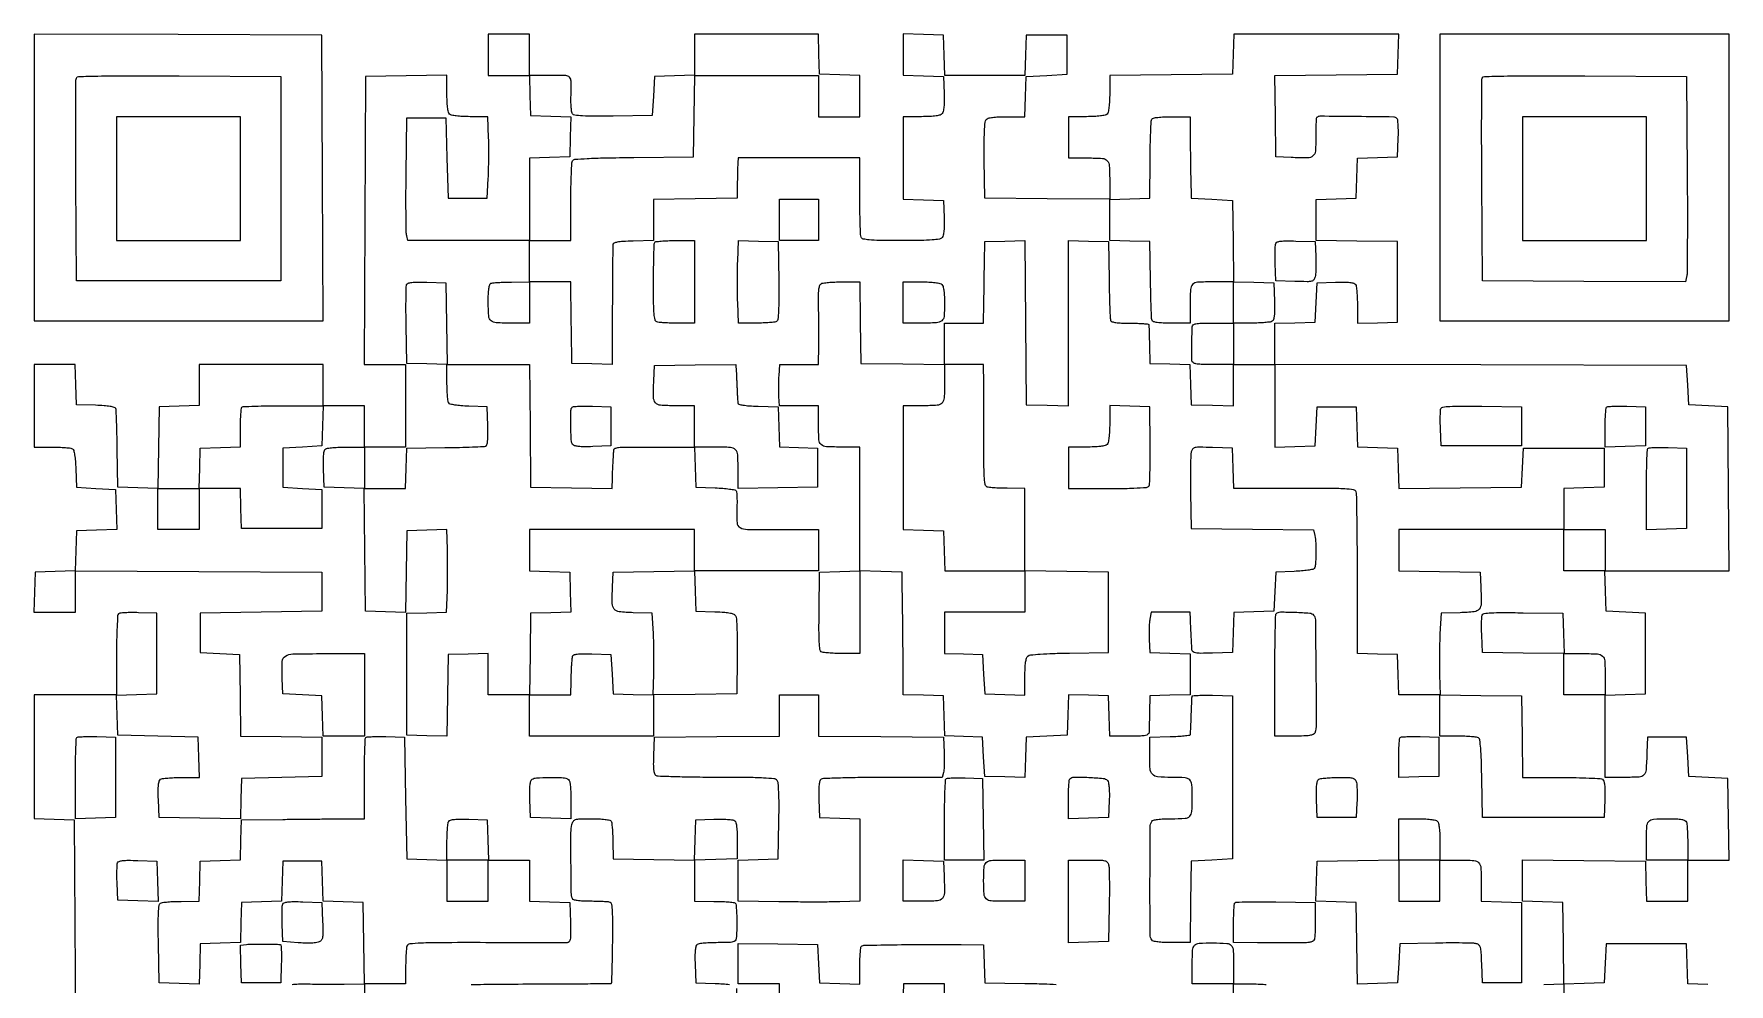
# Model space of a CAD drawing. Extents: x 156 to 936, y 100 to 969.
# Drawn here: x 156 to 936, y 532 to 969 of the extents above; entities that cross this region are included whole.
import ezdxf

# ---------------------------------------------------------------- set-up
doc = ezdxf.new("R2010")
doc.units = 0

msp = doc.modelspace()

# ---------------------------------------------------------------- linework, layer by layer
for points in [[(926.287036, 531.787036), (917.074071, 532.074071), (916.787036, 541.287036), (916.5, 550.5), (898, 550.5), (879.5, 550.5), (879, 541.5), (878.5, 532.5), (869.272202, 532.212768), (860.044404, 531.925536), (859.772202, 550.712768), (859.5, 569.5), (850.25, 569.787526), (841, 570.075052), (841, 579.553099), (841, 589.031147), (869.25, 588.765573), (897.5, 588.5), (897.787526, 579.25), (898.075052, 570), (907.537526, 570), (917, 570), (917, 579.5), (917, 589), (926.522065, 589), (936.044131, 589), (935.772065, 607.75), (935.5, 626.5), (926.5, 627), (917.5, 627.5), (917, 636.5), (916.5, 645.5), (907.5, 645.5), (898.5, 645.5), (898.245668, 638.5, -0.009074), (897.810854, 630.52461, -0.165509), (896.832254, 628.214245, -0.199016), (894.706186, 627.189349, -0.014075), (887.980948, 627), (879, 627), (879, 645.962474), (879, 664.924948), (888.25, 665.212474), (897.5, 665.5), (897.5, 684), (897.5, 702.5), (888.5, 703), (879.5, 703.5), (879.212474, 712.75), (878.924948, 722), (907.474499, 722), (936.02405, 722), (935.762025, 759.75), (935.5, 797.5), (926.5, 798), (917.5, 798.5), (917, 807.5), (916.5, 816.5), (821.75, 816.755075), (727, 817.010149), (727, 826.467549), (727, 835.924948), (736.25, 836.212474), (745.5, 836.5), (746, 845.5), (746.5, 854.5), (754.914347, 854.793098, -0.008519), (758.914541, 854.864234, -0.027159), (761.5815, 854.721251, -0.039341), (763.340297, 854.389362, -0.187221), (764.149034, 853.793098, -0.110544), (764.472502, 852.893389, -0.009485), (764.732898, 850.445387, -0.01216), (764.918962, 847.480966, -0.009129), (764.984687, 844.212474), (765, 835.924948), (774.25, 836.212474), (783.5, 836.5), (783.5, 855), (783.5, 873.5), (764.75, 873.772065), (746, 874.044131), (746, 883.484539), (746, 892.924948), (755.25, 893.212474), (764.5, 893.5), (764.787036, 902.712964), (765.074071, 911.925929), (774.287036, 912.212964), (783.5, 912.5), (783.792979, 920.907021, 0.009999), (783.841717, 924.19137, 0.014332), (783.743267, 927.101108, 0.010108), (783.54545, 929.487642, 0.172296), (783.212327, 930.187673, 0.195178), (781.702695, 930.825738, 0.000952), (764.721835, 931.037605, 0.000933), (747.72512, 931.185603, 0.200691), (746.245183, 930.578516, 0.184053), (746.060051, 930.16547, 0.003398), (745.93732, 927.739038, 0.007882), (745.857178, 924.875283, 0.005128), (745.850699, 921.565768, -0.018165), (745.670945, 915.154174, -0.207248), (744.543741, 912.951867, -0.17279), (742.057528, 912.053284, -0.011927), (734.479083, 912.199088), (727.5, 912.5), (727.227992, 931.234389), (726.955984, 949.968779), (755.227992, 950.234389), (783.5, 950.5), (783.787526, 959.75), (784.075052, 969), (746.075052, 969), (708.075052, 969), (707.787526, 959.75), (707.5, 950.5), (679.25, 950.234427), (651, 949.968853), (651, 941.684427, -0.011115), (650.921723, 938.163625, -0.020352), (650.677575, 935.303497, -0.021108), (650.310334, 933.138983, -0.14478), (649.8, 932.2, -0.144849), (648.860329, 931.689458, -0.021091), (646.693122, 931.322289, -0.020332), (643.828493, 931.07823, -0.011084), (640.3, 931), (632, 931), (632, 921.5), (632, 912), (640.893011, 912, -0.014783), (647.651077, 911.800143, -0.195674), (649.857949, 910.746068, -0.175064), (650.829463, 908.396787, -0.011377), (651, 900.902877), (651, 892.969329), (622.25, 893.234665), (593.5, 893.5), (593.285999, 910.940913, -0.004306), (593.257989, 918.601155, -0.010385), (593.403766, 924.266298, -0.008096), (593.668561, 928.484768, -0.154677), (594.158444, 929.690913, -0.155212), (595.083284, 930.283844, -0.031047), (597.028013, 930.678192, -0.024571), (599.795026, 930.924713, -0.009932), (603.584919, 931), (611.924948, 931), (612.212474, 940.25), (612.5, 949.5), (622, 950), (631.5, 950.5), (631.5, 959.5), (631.5, 968.5), (622, 968.5), (612.5, 968.5), (612.212474, 959.25), (611.924948, 950), (593.5, 950), (575.075052, 950), (574.787526, 959.25), (574.5, 968.5), (565.25, 968.787526), (556, 969.075052), (556, 959.575052), (556, 950.075052), (565.25, 949.787526), (574.5, 949.5), (574.793771, 941.655204, -0.01153), (574.842502, 938.264652, -0.021342), (574.701133, 935.514748, -0.023545), (574.405224, 933.431833, -0.126804), (573.921326, 932.405204, -0.145524), (572.939147, 931.748928, -0.03848), (571.078343, 931.326735, -0.027148), (568.342652, 931.0746, -0.009406), (564.377555, 931), (556, 931), (556, 912.037526), (556, 893.075052), (565.25, 892.787526), (574.5, 892.5), (574.793771, 884.655204, -0.01153), (574.842502, 881.264652, -0.021342), (574.701133, 878.514748, -0.023545), (574.405224, 876.431833, -0.126804), (573.921326, 875.405204, -0.180999), (572.643515, 874.673661, -0.021944), (569.373569, 874.286175, -0.015308), (564.144905, 874.058818, -0.00321), (554.984544, 874, -0.002583), (545.025472, 874.051451, -0.018884), (540.260783, 874.280792, -0.037784), (537.593997, 874.714967, -0.246695), (536.606989, 875.581787, -0.081401), (536.364228, 876.755458, -0.002396), (536.178303, 881.815525, -0.00474), (536.044049, 887.792976, -0.003244), (536, 894.581787), (536, 912), (508, 912), (480, 912), (479.865535, 909.75, 0.006885), (479.806483, 908.46498, 0.001283), (479.73663, 906.104688, 0.001374), (479.669633, 903.344951, 0.001255), (479.615535, 900.5), (479.5, 893.5), (460.25, 893.228407), (441, 892.956814), (441, 883.515933), (441, 874.075052), (431.75, 873.787526, 0.006349), (426.964262, 873.577913, 0.032949), (424.340059, 873.255245, 0.068809), (422.886936, 872.764614, 0.260207), (422.36535, 872, 0.019956), (422.308587, 870.856999, 0.000219), (422.236369, 863.071789, 0.000686), (422.169297, 854.087626, 0.000447), (422.11535, 843.712474), (422, 816.924948), (412.75, 817.212474), (403.5, 817.5), (403.286479, 832.5, -0.000103), (403.202053, 838.518009, -0.000122), (403.124965, 844.195312, -0.000106), (403.06213, 848.983895, -0.000796), (403.036479, 851.25), (403, 855), (393.5, 855), (384, 855), (384, 864.5), (384, 874), (393.5, 874), (403, 874), (403.015313, 891.75, -0.004112), (403.077936, 898.641476, -0.006187), (403.256294, 904.648296, -0.002772), (403.499273, 909.748884, -0.128893), (403.814171, 910.733562, -0.235636), (404.892042, 911.382713, -0.006542), (410.488208, 911.7535, -0.00868), (418.667955, 912.045785, -0.002163), (432.048858, 912.233562), (459.5, 912.5), (459.772065, 931.25), (460.044131, 950), (488.522065, 950), (517, 950), (517, 940.5), (517, 931), (526.5, 931), (536, 931), (536, 940.462474), (536, 949.924948), (526.75, 950.212474), (517.5, 950.5), (517.212474, 959.75), (516.924948, 969), (488.462474, 969), (460, 969), (460, 959.537526), (460, 950.075052), (450.75, 949.787526), (441.5, 949.5), (441, 940.5), (440.5, 931.5), (422.546696, 931.269936, -0.003405), (413.819379, 931.217543, -0.013098), (408.395647, 931.364033, -0.013658), (404.783843, 931.655457, -0.221318), (403.766692, 932.269936, -0.112907), (403.450619, 933.092447, -0.013384), (403.22423, 935.048044, -0.015444), (403.087405, 937.420955, -0.012098), (403.080913, 940, 0.007285), (403.132955, 947.323271, 0.191421), (402.407126, 949.110701, 0.196436), (400.65833, 949.889284, 0.007733), (393.5, 950), (384, 950), (384, 959.5), (384, 969), (374.5, 969), (365, 969), (365, 959.5), (365, 950), (374.462474, 950), (383.924948, 950), (384.212474, 940.75), (384.5, 931.5), (393.787023, 931.211984), (403.074046, 930.923969), (402.787023, 921.711984), (402.5, 912.5), (393.25, 912.212474), (384, 911.924948), (384, 892.962474), (384, 874), (356.019052, 874), (328.038104, 874), (327.487958, 876.25, -0.056207), (327.275632, 877.906145, -0.001423), (327.181989, 885.476562, -0.003026), (327.151103, 894.374192, -0.002057), (327.218906, 904.5), (327.5, 930.5), (336.5, 930.5), (345.5, 930.5), (346, 912), (346.5, 893.5), (355.5, 893.5), (364.5, 893.5), (365, 902.5, 0.00736), (365.16926, 906.648475, 0.004067), (365.260179, 911.720313, 0.004054), (365.268838, 916.863437, 0.006505), (365.183587, 921.25), (364.867173, 931), (356.633587, 931, -0.011217), (353.137888, 931.078432, -0.020418), (350.292458, 931.322872, -0.021162), (348.136731, 931.690352, -0.144554), (347.2, 932.2, -0.144947), (346.689163, 933.140642, -0.021068), (346.322097, 935.311666, -0.020303), (346.078163, 938.182675, -0.011041), (346, 941.722065), (346, 950.044131), (327.25, 949.772065), (308.5, 949.5), (308.242862, 883.25), (307.985724, 817), (317.492862, 817), (327, 817), (327, 798), (327, 779), (317.5, 779), (308, 779), (308, 788.5), (308, 798), (298.5, 798), (289, 798), (289, 807.5), (289, 817), (260.5, 817), (232, 817), (232, 807.537526), (232, 798.075052), (222.75, 797.787526), (213.5, 797.5), (213.227798, 778.712768), (212.955596, 759.925536), (203.727798, 760.212768), (194.5, 760.5), (194.2739, 777.966527, 0.002462), (194.152678, 784.750087, 0.003696), (193.974005, 790.667646, 0.001539), (193.768232, 795.726185, 0.080844), (193.570485, 796.676915, 0.236839), (192.938068, 797.253534, 0.027582), (191.012606, 797.682128, 0.023653), (188.211026, 798.010207, 0.009092), (184.296585, 798.210388), (175.5, 798.5), (175.212474, 807.75), (174.924948, 817), (165.462474, 817), (156, 817), (156, 798), (156, 779), (164.25, 778.984687, -0.008579), (167.497876, 778.922928, -0.011582), (170.430835, 778.748704, -0.008725), (172.854929, 778.505619, -0.112667), (173.706033, 778.202843, -0.192561), (174.236162, 777.466763, -0.02067), (174.666992, 775.36687, -0.020911), (175.005667, 772.539342, -0.010674), (175.206033, 768.968156), (175.5, 760.5), (184.5, 760), (193.5, 759.5), (193.787023, 750.288016), (194.074046, 741.076031), (184.787023, 740.788016), (175.5, 740.5), (175.212964, 731.287036), (174.925929, 722.074071), (165.712964, 721.787036), (156.5, 721.5), (156.212474, 712.25), (155.924948, 703), (165.462474, 703), (175, 703), (175, 712.508257), (175, 722.016514), (231.75, 721.758257), (288.5, 721.5), (288.5, 712.5), (288.5, 703.5), (260.5, 703), (232.5, 702.5), (232.5, 693.5), (232.5, 684.5), (241.5, 684), (250.5, 683.5), (250.771984, 664.771984), (251.043969, 646.043969), (269.771984, 645.771984), (288.5, 645.5), (288.5, 636.5), (288.5, 627.5), (270, 627), (251.5, 626.5), (251.212184, 617.228074), (250.924368, 607.956148), (232.212184, 608.228074), (213.5, 608.5), (213.206902, 616.914347, -0.008519), (213.135766, 620.914541, -0.027159), (213.278749, 623.5815, -0.039341), (213.610638, 625.340297, -0.187221), (214.206902, 626.149034, -0.110544), (215.106611, 626.472502, -0.009485), (217.554613, 626.732898, -0.01216), (220.519034, 626.918962, -0.009129), (223.787526, 626.984687), (232.075052, 627), (231.787526, 636.25), (231.5, 645.5), (213, 646), (194.5, 646.5), (194.212977, 655.711984), (193.925954, 664.923969), (203.212977, 665.211984), (212.5, 665.5), (212.5, 684), (212.5, 702.5), (204.092979, 702.792979, 0.009965), (200.808838, 702.841934, 0.014292), (197.899759, 702.744134, 0.010057), (195.513427, 702.547291, 0.172425), (194.815278, 702.215278, 0.184345), (194.464602, 701.431704, 0.002682), (194.20156, 696.262247, 0.006947), (194.01005, 690.20032, 0.004478), (193.948685, 683.172298), (193.952773, 665), (174.976387, 665), (156, 665), (156, 636.537526), (156, 608.075052), (165.25, 607.787526), (174.5, 607.5), (174.759768, 560.287655), (175.019536, 513.07531)], [(274.70906, 531.773153, -0.01976), (277.627836, 531.972485, -0.011128), (281.179025, 531.99527, 0.001986), (285.031804, 531.949547, 0.001071), (289.779383, 531.922233, 0.001066), (294.61721, 531.915076, 0.001677), (298.772065, 531.931729), (308.044131, 532), (307.772065, 550.75), (307.5, 569.5), (298.287036, 569.787036), (289.074071, 570.074071), (288.787036, 579.287036), (288.5, 588.5), (279.5, 588.5), (270.5, 588.5), (270.212964, 579.287036), (269.925929, 570.074071), (260.712964, 569.787036), (251.5, 569.5), (251.212964, 560.287036), (250.925929, 551.074071), (241.712964, 550.787036), (232.5, 550.5), (232.211984, 541.212977), (231.923969, 531.925954), (222.711984, 532.212977), (213.5, 532.5), (213.226208, 550.426279, -0.003244), (213.147687, 559.364497, -0.013907), (213.283582, 564.689515, -0.016205), (213.579568, 568.133477, -0.225497), (214.226208, 569.160966, -0.110756), (215.113661, 569.479785, -0.009416), (217.538238, 569.736403, -0.012109), (220.474126, 569.919837, -0.00908), (223.712474, 569.984687), (231.924948, 570), (232.212474, 579.25), (232.5, 588.5), (241.712964, 588.787036), (250.925929, 589.074071), (251.212964, 598.287036), (251.5, 607.5), (270.5, 607.706189, -0.000261), (278.452664, 607.78834, -0.00024), (286.635938, 607.864679, -0.000239), (293.936742, 607.925795, -0.000789), (298.75, 607.956189), (308, 608), (308, 626.333333, -0.003584), (308.05073, 633.411472, -0.00564), (308.206402, 639.487652, -0.001786), (308.418403, 644.723678, -0.187492), (308.702644, 645.369311, -0.179987), (309.290922, 645.638564, -0.007016), (311.709672, 645.781547, -0.011703), (314.626528, 645.84459, -0.007913), (317.952644, 645.785977), (326.5, 645.5), (327, 617.5), (327.5, 589.5), (336.75, 589.212474), (346, 588.924948), (346.015313, 597.212474, -0.009129), (346.081038, 600.480966, -0.01216), (346.267102, 603.445387, -0.009485), (346.527498, 605.893389, -0.110544), (346.850966, 606.793098, -0.187221), (347.659703, 607.389362, -0.039341), (349.4185, 607.721251, -0.027159), (352.085459, 607.864234, -0.008519), (356.085653, 607.793098), (364.5, 607.5), (364.787526, 598.25), (365.075052, 589), (374.537526, 589), (384, 589), (384, 579.537526), (384, 570.075052), (393.25, 569.787526), (402.5, 569.5), (402.787526, 560.25, -0.004532), (402.90719, 554.814008, -0.043284), (402.736756, 552.501496, -0.138825), (402.224444, 551.401791, -0.212236), (401.287526, 550.959933, -0.005672), (399.915922, 550.944752, -0.00005), (389.556968, 550.948662, -0.000174), (377.651705, 550.958509, -0.000113), (363.863856, 550.977829, 0.001093), (343.086495, 550.966207, 0.00994), (334.028479, 550.761235, 0.015017), (328.853329, 550.385184, 0.28264), (327.613856, 549.436109, 0.068193), (327.373166, 548.40922, 0.007413), (327.18032, 545.980357, 0.008974), (327.044893, 543.067368, 0.007127), (327, 539.918213), (327, 532), (317.5, 532), (308, 532), (308, 522.5)], [(357.225475, 531.675337, -0.005357), (368.58433, 531.894315, -0.001854), (384.986103, 531.973913, 0.000899), (398.953287, 532.015016, 0.001478), (410.769955, 532.105957, 0.000125), (421.357032, 532.221368, 0.196016), (421.698289, 532.364956, 0.190337), (421.843317, 532.699345, 0.000479), (422.011489, 537.938127, 0.002884), (422.161975, 543.870026, 0.001781), (422.273847, 550.846799, 0.002947), (422.335321, 560.192158, 0.014981), (422.182998, 565.393589, 0.019615), (421.865048, 568.612328, 0.273301), (421.168213, 569.489618, 0.071652), (420.281631, 569.690584, 0.006021), (417.933091, 569.850075, 0.00791), (415.114031, 569.96274, 0.006031), (412.025201, 570, -0.009877), (408.480404, 570.070033, -0.027587), (406.005569, 570.305023, -0.036454), (404.352963, 570.67927, -0.233126), (403.74479, 571.25, -0.086656), (403.219332, 574.039357, -0.001874), (403.086168, 587.956098, -0.002486), (403.074634, 601.574643, -0.060518), (403.546455, 605.329069, -0.079731), (404.215036, 606.888496, -0.181515), (405.221587, 607.649752, -0.06737), (407.143051, 607.947753, -0.004832), (412.549391, 608, -0.010825), (415.954164, 607.926276, -0.019234), (418.749751, 607.697188, -0.016684), (420.895236, 607.365041, -0.210599), (421.554317, 606.912114, -0.109792), (421.825858, 606.131757, -0.00723), (422.06931, 603.746173, -0.010197), (422.262003, 600.867865, -0.007428), (422.363334, 597.662114), (422.5, 589.5), (441.212184, 589.228074), (459.924368, 588.956148), (460.212184, 598.228074), (460.5, 607.5), (468.84692, 607.792008, -0.011456), (472.183577, 607.832245, -0.016405), (475.139357, 607.703115, -0.013899), (477.526143, 607.453355, -0.141091), (478.430401, 607.057762, -0.162796), (478.976161, 606.178123, -0.027279), (479.332524, 604.197346, -0.023208), (479.545776, 601.435332, -0.010187), (479.583482, 597.765753), (479.5, 589.5), (469.75, 589.213788), (460, 588.927576), (460, 579.463788), (460, 570), (468.75, 569.984687, -0.007782), (472.17543, 569.925371, -0.010956), (475.226035, 569.758058, -0.007399), (477.752336, 569.526253, -0.131534), (478.508843, 569.234687, -0.22179), (479.087414, 568.187721, -0.007544), (479.344063, 563.372492, -0.014266), (479.395667, 558.014794, -0.014982), (479.138225, 552.75, -0.20055), (478.670737, 551.840238, -0.12384), (477.573588, 551.305035, -0.045387), (475.392884, 551.049358, -0.006036), (470.75, 550.984687, 0.00917), (467.495888, 550.918959, 0.012203), (464.54359, 550.732898, 0.00954), (462.105717, 550.472467, 0.110402), (461.206902, 550.149034, 0.187221), (460.610638, 549.340297, 0.039341), (460.278749, 547.5815, 0.027159), (460.135766, 544.914541, 0.008519), (460.206902, 540.914347), (460.5, 532.5), (469.467001, 532.207902, -0.009143), (472.943401, 532.030979, -0.013777), (475.962781, 531.738134, -0.008518)], [(499, 522.5), (499, 532), (489.5, 532), (480, 532), (480, 541.330942), (480, 550.661883), (498.25, 550.38149), (516.5, 550.101097), (517, 541.300548), (517.5, 532.5), (526.75, 532.212474), (536, 531.924948), (536, 540.403457, -0.009234), (536.060704, 543.690103, -0.01399), (536.24619, 546.543558, -0.008618), (536.504823, 548.882599, -0.22621), (536.838095, 549.399937, -0.134662), (538.165907, 549.790196, -0.000584), (553.209367, 550.045655, -0.003162), (568.450845, 550.190276, -0.00386), (582.711067, 550.125331), (592.922134, 550), (593.211067, 541.25), (593.5, 532.5), (611.955416, 532.226647, -0.003561), (620.668275, 532.035521, -0.012194), (626.324934, 531.732937, -0.01105)], [(707.765335, 503.25), (708.030671, 532), (698.515335, 532), (689, 532), (689, 540.932612, -0.012686), (689.169329, 547.605307, -0.179858), (690.098008, 549.761729, -0.19091), (692.186772, 550.722086, -0.014596), (698.5, 550.876674, -0.013759), (704.868553, 550.671377, -0.189338), (706.92599, 549.717847, -0.180297), (707.836517, 547.598615, -0.012261), (708, 540.932612), (708, 532), (716.377555, 532, -0.009533), (720.298892, 531.925232, -0.026386), (723.046649, 531.674799, -0.036281)], [(479.296701, 529.941793, -0.000422), (479.343969, 515.434377, -0.002418)]]:
    msp.add_lwpolyline(points, format="xyb")
for points in [[(156, 903.007138), (156, 837), (222.50719, 837), (289.014379, 837), (288.75719, 902.75), (288.5, 968.5), (222.25, 968.757138), (156, 969.014276)], [(803, 903), (803, 837), (869.5, 837), (936, 837), (936, 903), (936, 969), (869.5, 969), (803, 969)], [(194, 902.5), (194, 874), (222.5, 874), (251, 874), (251, 902.5), (251, 931), (222.5, 931), (194, 931)], [(841, 902.5), (841, 874), (869.5, 874), (898, 874), (898, 902.5), (898, 931), (869.5, 931), (841, 931)], [(517, 883.5), (517, 874), (508, 874), (499, 874), (499, 883.5), (499, 893), (508, 893), (517, 893)], [(346, 579.5), (346, 570), (355.5, 570), (365, 570), (365, 579.5), (365, 589), (355.5, 589), (346, 589)], [(784, 579.5), (784, 570), (793.5, 570), (803, 570), (803, 579.5), (803, 589), (793.5, 589), (784, 589)]]:
    msp.add_lwpolyline(points, close=True)
for points in [[(269.5, 902.5), (269.5, 855.5), (222.5, 855.5), (175.5, 855.5), (175.239372, 901.5, -0.000997), (175.174287, 919.225103, -0.001596), (175.197198, 934.357597, -0.000282), (175.267665, 947.72814, -0.090314), (175.461789, 948.759906, -0.301449), (176.45055, 949.464468, -0.003096), (185.402033, 949.70934, -0.005599), (198.68089, 949.841585, -0.001079), (222.722417, 949.759906), (269.5, 949.5)], [(916.777529, 904.5, -0.001169), (916.844214, 887.089041, -0.00181), (916.812248, 872.054912, -0.000538), (916.723164, 858.995066, -0.057675), (916.505999, 857.240125), (915.956939, 854.980251), (869.22847, 855.240125), (822.5, 855.5), (822.239372, 901.5, -0.000997), (822.174287, 919.225103, -0.001596), (822.197198, 934.357597, -0.000282), (822.267665, 947.72814, -0.090314), (822.461789, 948.759906, -0.301449), (823.45055, 949.464468, -0.003096), (832.402033, 949.70934, -0.005599), (845.68089, 949.841585, -0.001079), (869.722417, 949.759906), (916.5, 949.5)], [(688.051866, 921.25, 0.001235), (688.086031, 916.863499, 0.000769), (688.146698, 911.720313, 0.000771), (688.222149, 906.648335, 0.001399), (688.301866, 902.5), (688.5, 893.5), (698, 893), (707.5, 892.5), (707.771928, 873.787236), (708.043857, 855.074471), (717.271928, 854.787236), (726.5, 854.5), (726.793098, 846.085653, -0.008519), (726.864234, 842.085459, -0.027159), (726.721251, 839.4185, -0.039341), (726.389362, 837.659703, -0.187221), (725.793098, 836.850966, -0.110402), (724.894283, 836.527533, -0.00954), (722.45641, 836.267102, -0.012203), (719.504112, 836.081041, -0.00917), (716.25, 836.015313), (708, 836), (708, 826.5), (708, 817), (717.5, 817), (727, 817), (727, 797.962474), (727, 778.924948), (736.25, 779.212474), (745.5, 779.5), (746, 788.5), (746.5, 797.5), (755.5, 797.5), (764.5, 797.5), (764.787036, 788.287036), (765.074071, 779.074071), (774.287036, 778.787036), (783.5, 778.5), (783.787731, 769.234491), (784.075462, 759.968982), (812.287731, 760.234491), (840.5, 760.5), (841, 769.5), (841.5, 778.5), (860, 778.5), (878.5, 778.5), (878.5, 769.5), (878.5, 760.5), (869.25, 760.212474), (860, 759.924948), (860, 750.462474), (860, 741), (869.5, 741), (879, 741), (879, 731.5), (879, 722), (869.5, 722), (860, 722), (860, 731.5), (860, 741), (822, 741), (784, 741), (784, 731.522065), (784, 722.044131), (802.75, 721.772065), (821.5, 721.5), (821.800912, 714.520917, -0.012477), (821.937542, 706.988791, -0.170867), (821.02491, 704.45151, -0.198326), (818.777845, 703.237089, -0.017722), (812.240685, 702.788797), (803.5, 702.5), (803, 693, 0.006695), (802.831145, 688.693972, 0.004023), (802.740319, 683.579846, 0.004028), (802.731893, 678.491506, 0.007015), (802.818108, 674.271815), (803.136216, 665.04363), (821.818108, 664.771815), (840.5, 664.5), (840.772065, 645.75), (841.044131, 627), (858.772065, 626.984687, -0.004309), (865.659251, 626.919378, -0.006451), (871.672267, 626.732898, -0.003005), (876.767194, 626.47837, -0.128044), (877.793098, 626.149034, -0.187221), (878.389362, 625.340297, -0.039341), (878.721251, 623.5815, -0.027159), (878.864234, 620.914541, -0.008519), (878.793098, 616.914347), (878.5, 608.5), (850.5, 608.5), (822.5, 608.5), (822.226088, 626.455762, 0.003691), (822.034694, 634.909881, 0.01247), (821.731244, 640.426015, 0.01141), (821.339909, 644.222567, 0.223435), (820.726088, 645.190449, 0.11214), (819.863889, 645.497985, 0.008914), (817.436726, 645.745063, 0.011727), (814.499311, 645.922014, 0.008715), (811.25, 645.984687), (803, 646), (803, 655.5), (803, 665), (793.537526, 665), (784.075052, 665), (783.787526, 674.25), (783.5, 683.5), (774.25, 683.787526), (765, 684.075052), (765, 720.455738, 0.001559), (764.956157, 734.51473, 0.002438), (764.821697, 746.614248, 0.000662), (764.639203, 757.155271, 0.087163), (764.393011, 758.418213, 0.272936), (763.244652, 759.330803, 0.020774), (759.141028, 759.730356, 0.012395), (751.912264, 759.952549, 0.001485), (735.930537, 760), (708.075052, 760), (707.787526, 769.25), (707.5, 778.5), (698.278376, 778.78715, 0.004141), (692.419345, 778.921037, 0.054191), (690.257993, 778.7179, 0.167412), (689.163295, 778.070995, 0.118397), (688.511762, 776.78715, 0.051887), (688.30646, 775.219748, 0.002936), (688.205181, 770.324975, 0.004477), (688.170954, 764.486999, 0.003267), (688.233386, 758), (688.5, 741.5), (716.673937, 741.234556), (744.847874, 740.969112), (745.418143, 738.234556, -0.0422), (745.83084, 734.847429, -0.014237), (745.872763, 729.870641, -0.009977), (745.676025, 724.954945, -0.124035), (745.116459, 723.188435, -0.205564), (744.467934, 722.733483, -0.013751), (742.185386, 722.321042, -0.017708), (739.312502, 721.986715, -0.011435), (735.968156, 721.793967), (727.5, 721.5), (727, 712.5), (726.5, 703.5), (717.287036, 703.212964), (708.074071, 702.925929), (707.787036, 693.712964), (707.5, 684.5), (698.25, 684.212474, -0.004647), (692.837148, 684.094567, -0.042762), (690.496526, 684.265706, -0.131378), (689.354829, 684.775169, -0.206201), (688.863139, 685.712474, -0.005263), (688.730463, 687.723165, -0.000943), (688.529528, 691.4769, -0.001058), (688.320086, 695.706545, -0.001212), (688.138258, 699.75), (688, 703), (679.045313, 703), (670.090626, 703), (669.484495, 699.75, 0.028289), (669.271773, 698.094853, 0.009836), (669.147718, 695.692187, 0.009734), (669.114647, 693.035476, 0.011185), (669.189182, 690.5), (669.5, 684.5), (678.75, 684.212474), (688, 683.924948), (688, 674.5), (688, 665.075052), (678.75, 664.787526), (669.5, 664.5), (669.340641, 657, -0.000652), (669.272986, 654.000094, -0.000792), (669.201468, 651.189062, -0.000666), (669.13439, 648.823858, -0.005516), (669.090641, 647.75, -0.213799), (668.621728, 646.833708, -0.121997), (667.472306, 646.301343, -0.042507), (665.144342, 646.053683, -0.005256), (660.037526, 646), (651.075052, 646), (650.787526, 655.25), (650.5, 664.5), (641.288016, 664.787023), (632.076031, 665.074046), (631.788016, 655.787023), (631.5, 646.5), (622, 646), (612.5, 645.5), (612.211984, 636.212977), (611.923969, 626.925954), (602.711984, 627.212977), (593.5, 627.5), (593, 636.5), (592.5, 645.5), (583.787018, 645.788393), (575.074036, 646.076786), (574.787018, 655.288393), (574.5, 664.5), (565.25, 664.787526), (556, 665.075052), (555.969506, 674.287526, 0.001066), (555.943395, 679.085456, 0.000322), (555.88349, 686.375086, 0.000322), (555.805778, 694.550087, 0.00035), (555.719506, 702.5), (555.5, 721.5), (545.75, 721.786212), (536, 722.072424), (536, 703.036212), (536, 684), (527.75, 684.015313, -0.008742), (524.500405, 684.078167, -0.011755), (521.562106, 684.255659, -0.008952), (519.134327, 684.503528, -0.112035), (518.269936, 684.812009, -0.228051), (517.65421, 685.801929, -0.01367), (517.363442, 689.398754, -0.013149), (517.21716, 694.80929, -0.003387), (517.269936, 703.546696), (517.5, 721.5), (526.75, 721.787526), (536, 722.075052), (536, 750.537526), (536, 779), (528.081787, 779, -0.01141), (520.599988, 779.170753, -0.175208), (518.252746, 780.14255, -0.195511), (517.199638, 782.349521, -0.014768), (517, 789.106989), (517, 798), (508.057498, 798), (499.114996, 798), (498.807498, 802.25, -0.012681), (498.71359, 804.252291, -0.006299), (498.690951, 806.79375, -0.006247), (498.73362, 809.429936, -0.009119), (498.84255, 811.75), (499.185099, 817), (508.09255, 817), (517, 817), (517.122144, 825.75, 0.003161), (517.152891, 829.776166, 0.001758), (517.142088, 834.684163, 0.001753), (517.096273, 839.651677, 0.002836), (517.018516, 843.876937, -0.007207), (516.974178, 848.467306, -0.026256), (517.140898, 851.375954, -0.040433), (517.500978, 853.242428, -0.18574), (518.146372, 854.111625, -0.108779), (519.077129, 854.449377, -0.010133), (521.519328, 854.721909, -0.012647), (524.477933, 854.916196, -0.009605), (527.727935, 854.984687), (535.955869, 855), (536.227935, 836.25), (536.5, 817.5), (555.75, 817.228407), (575, 816.956814), (575, 826.478407), (575, 836), (584, 836), (593, 836), (593.106392, 845.25, -0.000291), (593.157481, 849.478046, -0.000167), (593.223716, 854.573437, -0.000167), (593.29368, 859.69257, -0.000279), (593.356392, 864), (593.5, 873.5), (602.737938, 873.787366), (611.975877, 874.074732), (612.237938, 836.287366), (612.5, 798.5), (622.25, 798.213788), (632, 797.927576), (632, 836.001314), (632, 874.075052), (641.25, 873.787526), (650.5, 873.5), (650.7261, 856.033473, 0.00254), (650.848429, 849.247135, 0.003801), (651.03046, 843.320718, 0.001624), (651.240839, 838.261049, 0.080575), (651.444716, 837.283473, 0.232572), (652.093105, 836.682613, 0.037284), (653.829037, 836.302043, 0.026787), (656.490827, 836.067947, 0.00854), (660.468615, 836, -0.008243), (663.742207, 835.946026, -0.013587), (666.504484, 835.779688, -0.007191), (668.755843, 835.54993, -0.366937), (669.036012, 835.25, -0.005112), (669.056602, 834.70492, -0.000128), (669.124305, 832.223437, -0.000275), (669.201405, 829.311381, -0.000188), (669.286012, 826), (669.5, 817.5), (678.712964, 817.212964), (687.925929, 816.925929), (688.212964, 807.712964), (688.5, 798.5), (698.25, 798.213788), (708, 797.927576), (708, 807.463788), (708, 817), (698.5, 817, -0.004883), (693.066313, 817.05307, -0.040096), (690.60358, 817.299376, -0.114915), (689.379922, 817.829262, -0.21871), (688.873717, 818.75, -0.017751), (688.80963, 820.503144, -0.001572), (688.81894, 824.929177, -0.002232), (688.866119, 829.786739, -0.002874), (688.955061, 834.25, -0.224511), (689.419806, 835.170899, -0.12068), (690.60593, 835.702765, -0.040577), (693.043219, 835.947853, -0.004778), (698.5, 836), (708, 836), (708, 845.5), (708, 855), (698.606989, 855, 0.013298), (691.45107, 854.809647, 0.19079), (689.179831, 853.767356, 0.18106), (688.176663, 851.429085, 0.011759), (688, 843.918213), (688, 836), (679.468615, 836, -0.008658), (675.54591, 836.067929, -0.025957), (672.876054, 836.299536, -0.034443), (671.11422, 836.670074, -0.243626), (670.496799, 837.25, -0.073857), (670.312554, 838.20126, -0.001391), (670.104027, 843.273438, -0.003363), (669.916692, 849.203173, -0.00224), (669.778183, 856), (669.5, 873.5), (660.25, 873.787526), (651, 874.075052), (651, 883.5), (651, 892.924948), (660.25, 893.212474), (669.5, 893.5), (669.5939, 911.092916, -0.00376), (669.681664, 917.918816, -0.005686), (669.870282, 923.857806, -0.002417), (670.113052, 928.916317, -0.125854), (670.402917, 929.842916, -0.203925), (671.114927, 930.345752, -0.021715), (673.157526, 930.69455, -0.02132), (675.949179, 930.926998, -0.01011), (679.559017, 931), (688, 931)], [(460, 855), (460, 836), (452.081787, 836, -0.006892), (448.936552, 836.043356, -0.008754), (446.035564, 836.174211, -0.00712), (443.617751, 836.360326, -0.068944), (442.61809, 836.593058, -0.249737), (441.776368, 837.562638, -0.035249), (441.354065, 840.265408, -0.01854), (441.127703, 845.032304, -0.002685), (441.079032, 854.757688, -0.002744), (441.118806, 861.552996, -0.004262), (441.235231, 867.413001, -0.001371), (441.392841, 872.473969, -0.130661), (441.601747, 873.16463, -0.228282), (442.122665, 873.497311, -0.007844), (444.592788, 873.75461, -0.013297), (447.595167, 873.939519, -0.00873), (451.059017, 874), (460, 874)], [(498.70215, 855.529444, -0.003484), (498.738974, 846.925716, -0.01266), (498.585869, 841.460522, -0.012181), (498.297723, 837.75897, -0.229542), (497.70215, 836.794757, -0.11252), (496.854702, 836.492965, -0.008786), (494.449851, 836.250591, -0.011629), (491.539921, 836.0769, -0.008623), (488.31862, 836.015313), (480.13724, 836), (479.81862, 845.5, -0.005294), (479.719338, 849.82726, -0.003099), (479.687442, 855.010753, -0.003099), (479.719823, 860.197724, -0.005262), (479.819479, 864.536606), (480.138958, 874.073213), (489.319479, 873.786606), (498.5, 873.5)], [(745.820512, 866.599009, -0.009243), (745.899201, 863.78189, -0.00986), (745.870849, 861.02385, -0.009498), (745.754759, 858.65626, -0.044508), (745.541793, 857.310495, -0.102835), (744.88604, 855.955939, -0.175129), (743.838142, 855.286854, -0.059286), (741.802751, 855.076311, -0.004428), (736.221282, 855.211486), (727.5, 855.5), (727.205027, 863.411609, -0.006757), (727.130652, 866.542211, -0.008847), (727.151984, 869.403842, -0.006825), (727.2445, 871.787219, -0.078651), (727.438673, 872.700781, -0.222283), (728.127059, 873.364206, -0.05328), (729.715903, 873.724548, -0.030281), (732.338027, 873.871594, -0.007113), (736.733647, 873.789171), (745.5, 873.5)], [(345.772065, 835.75), (346.044131, 817), (365.006492, 817), (383.968853, 817), (384.234427, 788.75), (384.5, 760.5), (403.25, 760.227935), (422, 759.955869), (422.152921, 764.727935, -0.002515), (422.301311, 768.729619, -0.002811), (422.485367, 772.583903, -0.002754), (422.679321, 775.875922, -0.012198), (422.851301, 777.808604, -0.293337), (423.366684, 778.440986, -0.047734), (424.986642, 778.804809, -0.028029), (427.7079, 778.9942, -0.006673), (432.25, 778.994633, 0.001589), (436.460881, 778.952213, 0.000932), (441.5, 778.926856, 0.000932), (446.539122, 778.920287, 0.001589), (450.75, 778.936029), (460, 779), (460, 788.5), (460, 798), (451.019052, 798, -0.01682), (444.267676, 798.227183, -0.202101), (441.990719, 799.372662, -0.176722), (441.058134, 801.88044, -0.012322), (441.199088, 809.520917), (441.5, 816.5), (460.25, 816.772065), (479, 817.044131), (479.151563, 813.772065, -0.000414), (479.224463, 812.169508, -0.000169), (479.320952, 809.992419, -0.000168), (479.423015, 807.653892, -0.000214), (479.515371, 805.5, 0.001546), (479.606612, 803.496732, 0.001855), (479.705275, 801.612586, 0.001588), (479.799329, 800.025781, 0.01237), (479.863808, 799.287526, 0.304425), (480.349902, 798.713777, 0.029614), (482.219324, 798.300288, 0.023905), (485.062298, 797.98437, 0.007949), (489.25, 797.787526), (498.5, 797.5), (498.787018, 788.288393), (499.074036, 779.076786), (507.787018, 778.788393), (516.5, 778.5), (516.5, 769.5), (516.5, 760.5), (498.25, 760.227441), (480, 759.954883), (480, 767.895654, 0.011736), (479.823218, 775.426434, 0.181277), (478.818126, 777.767071, 0.190681), (476.542274, 778.809999, 0.013216), (469.355485, 779), (459.924948, 779), (460.212474, 769.75), (460.5, 760.5), (469.467001, 760.207902, -0.010459), (472.948956, 760.021509, -0.015524), (475.986319, 759.70005, -0.010587), (478.454162, 759.307713, -0.212721), (479.068464, 758.889223, -0.117105), (479.306069, 758.173248, -0.009685), (479.440167, 756.201562, -0.01253), (479.496207, 753.815231, -0.00933), (479.442889, 751.181321, 0.023138), (479.494312, 744.201517, 0.262799), (480.923784, 741.959576, 0.119229), (484.248384, 741.104042, 0.003633), (498.567388, 741), (517, 741), (517, 731.5), (517, 722), (488.462474, 722), (459.924948, 722), (460.212474, 712.75), (460.5, 703.5), (469.23554, 703.211278, -0.007504), (473.813644, 702.991148, -0.035358), (476.419794, 702.64051, -0.067309), (477.993675, 702.085823, -0.153234), (478.8824, 701.211278, -0.109139), (479.238218, 699.935151, -0.004213), (479.465367, 695.008938, -0.007349), (479.600156, 689.137612, -0.0051), (479.587244, 682.5), (479.380767, 665.5), (460.190384, 665.228407), (441, 664.956814), (441, 655.478407), (441, 646), (412.5, 646), (384, 646), (384, 655.5), (384, 665), (374.5, 665), (365, 665), (365, 674.537526), (365, 684.075052), (355.75, 683.787526), (346.5, 683.5), (346.227798, 664.712768), (345.955596, 645.925536), (336.727798, 646.212768), (327.5, 646.5), (327.5, 674.5), (327.5, 702.5), (336.684374, 702.786657), (345.868749, 703.073315), (346.184374, 712.960666, 0.004689), (346.284606, 717.408045, 0.002926), (346.32268, 722.620556, 0.002935), (346.29998, 727.759544, 0.005327), (346.211984, 731.961032), (345.923969, 741.074046), (336.711984, 740.787023), (327.5, 740.5), (327.227798, 721.712768), (326.955596, 702.925536), (317.727798, 703.212768), (308.5, 703.5), (308.23449, 731.712679), (307.96898, 759.925359), (298.73449, 760.212679), (289.5, 760.5), (289.206902, 768.914347, -0.008519), (289.135766, 772.914541, -0.027159), (289.278749, 775.5815, -0.039341), (289.610638, 777.340297, -0.187221), (290.206902, 778.149034, -0.110402), (291.105717, 778.472467, -0.00954), (293.54359, 778.732898, -0.012203), (296.495888, 778.918959, -0.00917), (299.75, 778.984687), (308, 779), (308, 769.5), (308, 760), (317.462474, 760), (326.924948, 760), (327.212474, 769.25), (327.5, 778.5), (344.966527, 778.7261, 0.002617), (351.755613, 778.849525, 0.003904), (357.690789, 779.034876, 0.001709), (362.751761, 779.249818, 0.080308), (363.755698, 779.459747, 0.230735), (364.38357, 780.132566, 0.046619), (364.724607, 781.779803, 0.028627), (364.867535, 784.436735, 0.00737), (364.789171, 788.733647), (364.5, 797.5), (356.031844, 797.793967, -0.010674), (352.460658, 797.994333, -0.020911), (349.63313, 798.333008, -0.02067), (347.533237, 798.763838, -0.192561), (346.797157, 799.293967, -0.112531), (346.494415, 800.144249, -0.008778), (346.251296, 802.558142, -0.011623), (346.077075, 805.478979, -0.008617), (346.015313, 808.712474), (346, 816.924948), (336.75, 817.212474), (327.5, 817.5), (327.225464, 834.964868, -0.002823), (327.157086, 841.753462, -0.004215), (327.180851, 847.688445, -0.00185), (327.262501, 852.748662, -0.086861), (327.45911, 853.754039, -0.230482), (328.132433, 854.382988, -0.046818), (329.777796, 854.724608, -0.028677), (332.433667, 854.867661, -0.007362), (336.733647, 854.789171), (345.5, 854.5)], [(384, 845.5), (384, 836), (376.081787, 836, -0.011026), (368.639656, 836.164135, -0.16801), (366.278742, 837.098948, -0.201029), (365.211968, 839.230069, -0.016835), (365, 845.523655, -0.009126), (365.069231, 849.316322, -0.0261), (365.302781, 851.942696, -0.034019), (365.674808, 853.697678, -0.231604), (366.25, 854.337719, -0.075375), (367.103532, 854.540327, -0.005317), (369.55625, 854.717133, -0.007419), (372.498917, 854.854035, -0.005521), (375.75, 854.921053), (384, 855)], [(573.8, 853.8, -0.142062), (574.301898, 852.888147, -0.021703), (574.672007, 850.825282, -0.021121), (574.91981, 848.136184, -0.012415), (575, 844.906989, -0.019554), (574.772902, 839.102218, -0.206765), (573.690254, 837.052708, -0.159949), (571.310519, 836.157481, -0.01065), (563.918213, 836), (556, 836), (556, 845.5), (556, 855), (564.3, 855, -0.011084), (567.828493, 854.92177, -0.020332), (570.693122, 854.677711, -0.021091), (572.860329, 854.310542, -0.144849)], [(575, 809.081787, -0.01141), (574.829247, 801.599988, -0.175208), (573.85745, 799.252746, -0.195511), (571.650479, 798.199638, -0.014768), (564.893011, 798), (556, 798), (556, 769.537526), (556, 741.075052), (565.25, 740.787526), (574.5, 740.5), (574.787526, 731.25), (575.075052, 722), (593.537526, 722), (612, 722), (612, 712.5), (612, 703), (593.5, 703), (575, 703), (575, 693.538933), (575, 684.077866), (583.75, 683.788933), (592.5, 683.5), (593, 674.5), (593.5, 665.5), (602.75, 665.212474), (612, 664.924948), (612, 673.340029, -0.009724), (612.074961, 677.194287, -0.024846), (612.321967, 679.975643, -0.032057), (612.720193, 681.916721, -0.154111), (613.323796, 682.853763, -0.150078), (614.509893, 683.347971, -0.006421), (619.0752, 683.732439, -0.009449), (624.981462, 684.041483, -0.004527), (632.573796, 684.226208), (650.5, 684.5), (650.5, 703), (650.5, 721.5), (631.25, 721.771593), (612, 722.043186), (612, 741.021593), (612, 760), (603.75, 760.015313, -0.008849), (600.499281, 760.078882, -0.011868), (597.557497, 760.258507, -0.009099), (595.127263, 760.509502, -0.111625), (594.254247, 760.821705, -0.227399), (593.622528, 761.834189, -0.012788), (593.29935, 765.624351, -0.012591), (593.103868, 771.320101, -0.00321), (593.078881, 780.556392, 0.000498), (593.100347, 788.450796, 0.000469), (593.106668, 796.505628, 0.000466), (593.09892, 803.644661, 0.001628), (593.074634, 808.25), (593, 817), (584, 817), (575, 817)], [(288.787526, 788.75), (288.5, 779.5), (279.5, 779), (270.5, 778.5), (270.5, 769.5), (270.5, 760.5), (279.5, 760), (288.5, 759.5), (288.5, 750.5), (288.5, 741.5), (270, 741.5), (251.5, 741.5), (251.212474, 750.75), (250.924948, 760), (241.462474, 760), (232, 760), (232, 750.5), (232, 741), (222.5, 741), (213, 741), (213, 750.5), (213, 760), (222.462474, 760), (231.924948, 760), (232.212474, 769.25), (232.5, 778.5), (241.75, 778.787526), (251, 779.075052), (251, 787.870859, -0.007069), (251.048335, 791.289663, -0.010516), (251.195833, 794.278732, -0.005912), (251.400837, 796.768224, -0.174595), (251.666667, 797.333333, -0.188158), (252.281948, 797.603267, -0.001615), (257.53394, 797.804167, -0.005358), (263.61415, 797.951879, -0.003394), (270.704192, 798), (289.075052, 798)], [(421.5, 788.5), (421.5, 779.5), (413.085653, 779.206902, -0.008519), (409.085459, 779.135766, -0.027159), (406.4185, 779.278749, -0.039341), (404.659703, 779.610638, -0.187221), (403.850966, 780.206902, -0.132115), (403.196599, 782.302816, -0.007818), (403.033661, 789.012925, -0.006174), (403.059, 795.850027, -0.194743), (403.702644, 797.369311, -0.179987), (404.290922, 797.638564, -0.007016), (406.709672, 797.781547, -0.011703), (409.626528, 797.84459, -0.007913), (412.952644, 797.785977), (421.5, 797.5)], [(651, 789.737526, -0.01101), (650.921884, 786.190499, -0.020283), (650.678036, 783.315021, -0.021051), (650.311042, 781.141321, -0.145015), (649.8, 780.2, -0.144849), (648.860329, 779.689458, -0.021091), (646.693122, 779.322289, -0.020332), (643.828493, 779.07823, -0.011084), (640.3, 779), (632, 779), (632, 769.5), (632, 760), (641.25, 759.933947, 0.00296), (653.871457, 759.918547, 0.009972), (662.124207, 760.121963, 0.00735), (667.940238, 760.467181, 0.240279), (669.109336, 761.176909, 0.130119), (669.366686, 762.024466, 0.002064), (669.528456, 767.097173, 0.00529), (669.630282, 773.026024, 0.003463), (669.628012, 779.861637), (669.5, 797.5), (660.25, 797.787526), (651, 798.075052)], [(840.5, 788.5), (840.5, 779.5), (822, 779.5), (803.5, 779.5), (803.205027, 787.411609, -0.006678), (803.130183, 790.541021, -0.008767), (803.150121, 793.398988, -0.006722), (803.240504, 795.779383, -0.078916), (803.432332, 796.684256, -0.271496), (804.329852, 797.401442, -0.021534), (807.482268, 797.72062, -0.015363), (812.664758, 797.861208, -0.002829), (822.227305, 797.772646), (840.5, 797.5)], [(897.5, 788.5), (897.5, 779.5), (888.25, 779.212474), (879, 778.924948), (879, 787.795808, -0.007385), (879.050962, 791.245903, -0.010931), (879.206402, 794.267253, -0.006353), (879.422777, 796.777963, -0.173388), (879.702644, 797.369311, -0.179987), (880.290922, 797.638564, -0.007016), (882.709672, 797.781547, -0.011703), (885.626528, 797.84459, -0.007913), (888.952644, 797.785977), (897.5, 797.5)], [(916.5, 760), (916.5, 741.5), (907.25, 741.212474), (898, 740.924948), (898, 759.295808, -0.003576), (898.05073, 766.388334, -0.005629), (898.206402, 772.476628, -0.001779), (898.418393, 777.723569, -0.187517), (898.702644, 778.369311, -0.179987), (899.290922, 778.638564, -0.007016), (901.709672, 778.781547, -0.011703), (904.626528, 778.84459, -0.007913), (907.952644, 778.785977), (916.5, 778.5)], [(384, 731.537526), (384, 722.075052), (393.25, 721.787526), (402.5, 721.5), (402.787023, 712.288016), (403.074046, 703.076031), (393.787023, 702.788016), (384.5, 702.5), (384.227935, 683.75), (383.955869, 665), (393.477935, 665), (403, 665), (403.141569, 671.25, -0.002649), (403.252373, 675.213903, -0.006564), (403.387052, 678.116108, -0.008519), (403.570072, 680.502654, -0.009589), (403.828956, 682.788933, -0.289208), (404.339053, 683.400743, -0.050325), (405.878428, 683.73238, -0.029151), (408.461692, 683.870312, -0.007017), (412.75, 683.788933), (421.5, 683.5), (422, 674.5), (422.5, 665.5), (431.680521, 665.213394), (440.861042, 664.926787), (441.180521, 674.474602, 0.00672), (441.267076, 678.799781, 0.004045), (441.259278, 683.931641, 0.00405), (441.168911, 689.034089, 0.007065), (441, 693.261208), (440.5, 702.5), (431.759315, 702.788797, -0.017722), (425.222155, 703.237089, -0.198326), (422.97509, 704.45151, -0.170867), (422.062458, 706.988791, -0.012477), (422.199088, 714.520917), (422.5, 721.5), (441.25, 721.772065), (460, 722.044131), (460, 731.522065), (460, 741), (422, 741), (384, 741)], [(744.83291, 701.701331, -0.171729), (745.639752, 699.508583, -0.000817), (745.9035, 675.10903, -0.001372), (746.05612, 651.374592, -0.092788), (745.330957, 647.420077, -0.215922), (744.627758, 646.725717, -0.051148), (742.991634, 646.30524, -0.029975), (740.313715, 646.065163, -0.00737), (735.893011, 646), (727, 646), (727, 673.833333, -0.002241), (727.04805, 684.551666, -0.003605), (727.195833, 693.686458, -0.000738), (727.395155, 701.701513, -0.192076), (727.666667, 702.333333, -0.197918), (729.553395, 703.119076, -0.010157), (736.303582, 703.007782, -0.010027), (743.050099, 702.623801, -0.203013)], [(859.787526, 693.25), (860.075052, 684), (867.955738, 684, -0.011491), (875.407908, 683.828717, -0.175559), (877.750156, 682.856224, -0.19511), (878.800898, 680.649006, -0.014732), (879, 673.893011), (879, 665), (869.5, 665), (860, 665), (860, 674.477935), (860, 683.955869), (841.25, 684.227935), (822.5, 684.5), (822.205027, 692.411609, -0.006678), (822.130183, 695.541021, -0.008767), (822.150121, 698.398988, -0.006722), (822.240504, 700.779383, -0.078916), (822.432332, 701.684256, -0.271496), (823.329852, 702.401442, -0.021534), (826.482268, 702.72062, -0.015363), (831.664758, 702.861208, -0.002829), (841.227305, 702.772646), (859.5, 702.5)], [(308, 664.975), (308, 646), (298.537526, 646), (289.075052, 646), (288.787526, 655.25), (288.5, 664.5), (279.5, 665), (270.5, 665.5), (270.199088, 672.479083, -0.019909), (270.173151, 680.395602, -0.254894), (271.635435, 682.859043, -0.130519), (275.053619, 683.828541, -0.0042), (289.512777, 683.95), (308, 683.95)], [(517, 655.515335), (517, 646.030671), (545.75, 645.765335), (574.5, 645.5), (574.800912, 638.520917, -0.008627), (574.874264, 635.682454, -0.009416), (574.846004, 632.924858, -0.00895), (574.735265, 630.569348, -0.045288), (574.53186, 629.270917), (573.961896, 627), (546.730948, 626.984687, 0.002812), (536.200257, 626.919535, 0.004369), (527.119243, 626.732898, 0.001414), (519.279657, 626.481037, 0.133379), (518.206902, 626.149034, 0.187221), (517.610638, 625.340297, 0.039341), (517.278749, 623.5815, 0.027159), (517.135766, 620.914541, 0.008519), (517.206902, 616.914347), (517.5, 608.5), (526.75, 608.212474), (536, 607.924948), (536, 589), (536, 570.075052), (526.75, 569.787526, -0.00597), (521.950225, 569.695675, -0.001837), (514.709375, 569.670182, -0.001838), (506.606946, 569.7012, -0.002015), (498.75, 569.791817), (480, 570.083634), (480, 579.504291), (480, 588.924948), (489.25, 589.212474), (498.5, 589.5), (498.774123, 606.868471, 0.00406), (498.83508, 614.824314, 0.01151), (498.704806, 620.372241, 0.010742), (498.43581, 624.323087, 0.151969), (497.901678, 625.618471, 0.197056), (496.491114, 626.368941, 0.012393), (491.701252, 626.729027, 0.010459), (484.083208, 626.952561, 0.001961), (470.127555, 627.015313, -0.002876), (459.828216, 627.080471, -0.004461), (450.941997, 627.267102, -0.001472), (443.277617, 627.519086, -0.133159), (442.206902, 627.850966, -0.187221), (441.610638, 628.659703, -0.039341), (441.278749, 630.4185, -0.027159), (441.135766, 633.085459, -0.008519), (441.206902, 637.085653), (441.5, 645.5), (470.25, 645.765335), (499, 646.030671), (499, 655.515335), (499, 665), (508, 665), (517, 665)], [(707.5, 627), (707.5, 589.5), (698, 589), (688.5, 588.5), (688.227935, 569.75), (687.955869, 551), (679.600379, 551, -0.009942), (675.878082, 551.07402, -0.0236), (673.11918, 551.31453, -0.027987), (671.165479, 551.690481, -0.176082), (670.33818, 552.25, -0.157512), (669.570324, 554.605739, -0.000811), (669.545182, 579.422948, -0.000905), (669.604902, 604.115235, -0.138207), (670.37142, 606.791953, -0.197644), (671.112063, 607.32853, -0.026117), (673.056479, 607.691365, -0.023123), (675.790779, 607.927158, -0.009947), (679.452028, 608, 0.01509), (685.69072, 608.188329, 0.182621), (687.841288, 609.15289, 0.183703), (688.810082, 611.295982, 0.015302), (689, 617.5, 0.015325), (688.809759, 623.705474, 0.184003), (687.839434, 625.84814, 0.182384), (685.685587, 626.812135, 0.015008), (679.428195, 627, -0.019908), (673.039839, 627.25446, -0.190742), (670.640231, 628.433131, -0.173255), (669.574879, 630.994534, -0.015853), (669.439285, 638), (669.531915, 645.5), (678.765957, 645.787526, 0.007182), (682.314977, 645.949089, 0.01165), (685.323918, 646.19988, 0.005421), (687.816827, 646.493644, 0.32872), (688.123976, 646.787526, 0.030471), (688.182082, 647.307158, 0.000793), (688.296163, 649.640711, 0.001674), (688.416666, 652.38295, 0.001143), (688.536053, 655.5, -0.000692), (688.652822, 658.622356, -0.001), (688.765352, 661.381336, -0.000508), (688.867906, 663.722311, -0.016598), (688.912077, 664.287526, -0.359124), (689.22809, 664.593986, -0.00675), (691.69136, 664.759255, -0.013141), (694.697221, 664.841074, -0.008002), (698.25, 664.787526), (707.5, 664.5)], [(193.5, 627), (193.5, 608.5), (184.25, 608.212474), (175, 607.924948), (175, 626.295808, -0.003576), (175.05073, 633.388334, -0.005629), (175.206402, 639.476628, -0.001779), (175.418393, 644.723569, -0.187517), (175.702644, 645.369311, -0.179987), (176.290922, 645.638564, -0.007016), (178.709672, 645.781547, -0.011703), (181.626528, 645.84459, -0.007913), (184.952644, 645.785977), (193.5, 645.5)], [(802.5, 636.5), (802.5, 627.5), (793.25, 627.212474), (784, 626.924948), (784, 635.795808, -0.007385), (784.050962, 639.245903, -0.010931), (784.206402, 642.267253, -0.006353), (784.422777, 644.777963, -0.173388), (784.702644, 645.369311, -0.179987), (785.290922, 645.638564, -0.007016), (787.709672, 645.781547, -0.011703), (790.626528, 645.84459, -0.007913), (793.952644, 645.785977), (802.5, 645.5)], [(401.418213, 626.393011, -0.192751), (402.217512, 625.652499, -0.069706), (402.688728, 624.148072, -0.034414), (402.937123, 621.556376, -0.006687), (403, 616.855485), (403, 607.924948), (393.75, 608.212474), (384.5, 608.5), (384.206902, 616.914347, -0.008519), (384.135766, 620.914541, -0.027159), (384.278749, 623.5815, -0.039341), (384.610638, 625.340297, -0.187221), (385.206902, 626.149034, -0.129339), (387.163368, 626.771604, -0.008945), (393.001062, 626.963962, -0.011036), (398.770951, 626.923441, -0.084529)], [(592.772065, 607.75), (593.044131, 589), (584.022065, 589), (575, 589), (575, 607.333333, -0.003589), (575.050815, 614.411553, -0.005649), (575.206746, 620.487996, -0.001792), (575.419108, 625.723863, -0.187471), (575.703816, 626.370483, -0.17855), (576.286747, 626.639255, -0.007766), (578.564452, 626.783202, -0.012381), (581.319749, 626.846095, -0.008434), (584.453816, 626.787149), (592.5, 626.5)], [(649.921326, 625.594796, -0.126804), (650.405224, 624.568167, -0.023545), (650.701133, 622.485252, -0.021342), (650.842502, 619.735348, -0.01153), (650.793771, 616.344796), (650.5, 608.5), (641.25, 608.212474), (632, 607.924948), (632, 616.795808, -0.007009), (632.048332, 620.243385, -0.010438), (632.195833, 623.256685, -0.00583), (632.400781, 625.767459, -0.174822), (632.666667, 626.333333, -0.1982), (634.641278, 627.154415, -0.011379), (641.346099, 627.02018, -0.011327), (648.040061, 626.581573, -0.200106)], [(764.53186, 624.729083, -0.045288), (764.735265, 623.430652, -0.00895), (764.846004, 621.075142, -0.009416), (764.874264, 618.317546, -0.008627), (764.800912, 615.479083), (764.5, 608.5), (755.5, 608.5), (746.5, 608.5), (746.206902, 616.914347, -0.008519), (746.135766, 620.914541, -0.027159), (746.278749, 623.5815, -0.039341), (746.610638, 625.340297, -0.187221), (747.206902, 626.149034, -0.108312), (748.092798, 626.471956, -0.010356), (750.391118, 626.732898, -0.012819), (753.175729, 626.918917, -0.009772), (756.230948, 626.984687, -0.006025), (760.946263, 626.937208, -0.060876), (762.885967, 626.656497, -0.158872), (763.908128, 625.986176, -0.107751)], [(801.8, 606.8, -0.144849), (802.310542, 605.860329, -0.021091), (802.677711, 603.693122, -0.020332), (802.92177, 600.828493, -0.011084), (803, 597.3), (803, 589), (811.893011, 589, -0.014732), (818.649006, 588.800898, -0.19511), (820.856224, 587.750156, -0.175559), (821.828717, 585.407908, -0.011491), (822, 577.955738), (822, 570.075052), (831.25, 569.787526), (840.5, 569.5), (840.5, 551), (840.5, 532.5), (831.5, 532.5), (822.5, 532.5), (822.211203, 541.240685, 0.005355), (821.980201, 546.518749, 0.052263), (821.627276, 548.721379, 0.142012), (820.935048, 549.862056, 0.127308), (819.711203, 550.514778, 0.052926), (818.186554, 550.715587, 0.002836), (813.302666, 550.810982, 0.004415), (807.481574, 550.840248, 0.003202), (801, 550.774093), (784.5, 550.5), (784, 541.5), (783.5, 532.5), (774.272202, 532.212768), (765.044404, 531.925536), (764.772202, 550.712768), (764.5, 569.5), (755.212977, 569.788016), (745.925954, 570.076031), (746.212977, 579.288016), (746.5, 588.5), (765.25, 588.772065), (784, 589.044131), (784, 598.522065), (784, 608), (792.3, 608, -0.011084), (795.828493, 607.92177, -0.020332), (798.693122, 607.677711, -0.021091), (800.860329, 607.310542, -0.144849)], [(916.393011, 606.418213, -0.06844), (916.631074, 605.400281, -0.007317), (916.821697, 602.9751, -0.008902), (916.955615, 600.066073, -0.00705), (917, 596.918213), (917, 589), (907.5, 589), (898, 589), (898, 596.918213, -0.011011), (898.163873, 604.358591, -0.16771), (899.097177, 606.720139, -0.201251), (901.225197, 607.787494, -0.016928), (907.5, 608, -0.007489), (911.820122, 607.93529, -0.036534), (914.251766, 607.683962, -0.072682), (915.676577, 607.209997, -0.18666)], [(212.788029, 579.211971), (213.076058, 569.923942), (203.788029, 570.211971), (194.5, 570.5), (194.205027, 578.411609, -0.006757), (194.130652, 581.542211, -0.008847), (194.151984, 584.403842, -0.006825), (194.2445, 586.787219, -0.078651), (194.438673, 587.700781, -0.222283), (195.127059, 588.364206, -0.05328), (196.715903, 588.724548, -0.030281), (199.338027, 588.871594, -0.007113), (203.733647, 588.789171), (212.5, 588.5)], [(574.800912, 581.520917, -0.012322), (574.941866, 573.88044, -0.176722), (574.009281, 571.372662, -0.202101), (571.732324, 570.227183, -0.01682), (564.980948, 570), (556, 570), (556, 579.537526), (556, 589.075052), (565.25, 588.787526), (574.5, 588.5)], [(612, 579.5), (612, 570), (603.106989, 570, -0.013336), (596.429165, 570.178146, -0.177094), (594.202154, 571.129957, -0.190499), (593.197642, 573.264457, -0.015844), (593, 579.5, -0.015844), (593.197642, 585.735543, -0.190499), (594.202154, 587.870043, -0.177094), (596.429165, 588.821854, -0.013336), (603.106989, 589), (612, 589)], [(650.516463, 586.75, -0.053901), (650.724981, 585.202744, -0.002978), (650.824256, 580.314063, -0.004581), (650.854498, 574.484344, -0.003332), (650.785515, 568), (650.5, 551.5), (641.25, 551.212474), (632, 550.924948), (632, 569.962474), (632, 589), (640.980948, 589, -0.004723), (646.5462, 588.947427, -0.053257), (648.733255, 588.67193, -0.153829), (649.855595, 588.003755, -0.122326)], [(288.789077, 560.740106, -0.004786), (288.917495, 555.256924, -0.055067), (288.710778, 553.114247, -0.152164), (288.068186, 551.960612, -0.106338), (286.789077, 551.178684, -0.064478), (285.476858, 550.901691, -0.013354), (283.116166, 550.777523, -0.013825), (280.34779, 550.782524, -0.012645), (277.5, 550.938578), (270.5, 551.5), (270.205027, 559.411609, -0.006757), (270.130652, 562.542211, -0.008847), (270.151984, 565.403842, -0.006825), (270.2445, 567.787219, -0.078651), (270.438673, 568.700781, -0.222283), (271.127059, 569.364206, -0.05328), (272.715903, 569.724548, -0.030281), (275.338027, 569.871594, -0.007113), (279.733647, 569.789171), (288.5, 569.5)], [(745.615391, 561.5, -0.008467), (745.607448, 558.337178, -0.011115), (745.487134, 555.451891, -0.008769), (745.291938, 553.060463, -0.096784), (745.016731, 552.144737, -0.185724), (744.303774, 551.521164, -0.046842), (742.786234, 551.121134, -0.031955), (740.493658, 550.890558, -0.010928), (737.15134, 550.842105, 0.000277), (733.644391, 550.86597, 0.000113), (728.869456, 550.894737, 0.000112), (723.735146, 550.923366, 0.000142), (719, 550.947368), (708, 551), (708, 559.833333, -0.007268), (708.049929, 563.268052, -0.010778), (708.202246, 566.274121, -0.006189), (708.414153, 568.774183, -0.173835), (708.688496, 569.355163, -0.19128), (709.321579, 569.628369, -0.001798), (714.480314, 569.761564, -0.0057), (720.465536, 569.826322, -0.003617), (727.438496, 569.77183), (745.5, 569.5)], [(269.288933, 550.107711, -0.350573), (269.595019, 549.786144, -0.007495), (269.761243, 547.461328, -0.013869), (269.842892, 544.612403, -0.008481), (269.788933, 541.25), (269.5, 532.5), (260.5, 532.5), (251.5, 532.5), (251.212089, 541.179919), (250.924178, 549.859839), (253.712089, 550.179919, -0.025823), (256.334746, 550.344511, -0.003919), (261.58659, 550.361331, -0.003727), (266.845463, 550.297747, -0.029044)]]:
    msp.add_lwpolyline(points, format="xyb", close=True)
for points in [[(575, 522.5), (575, 532), (565.537526, 532), (556.075052, 532), (555.787526, 522.75)], [(850.75, 531.787526), (860, 532.075052), (860, 494.037526)]]:
    msp.add_lwpolyline(points)

doc.saveas('drawing.dxf')
